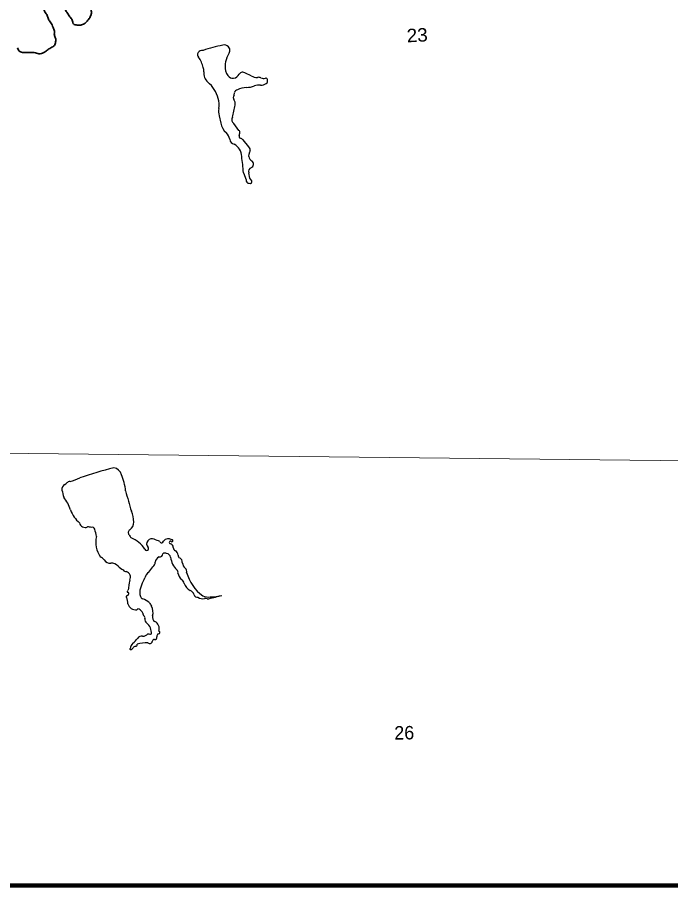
# Model space of a CAD drawing. Extents: x -10.92 to -6.99, y 1.69 to 5.62.
# Drawn here: x -9.12 to -8.392, y 1.734 to 2.701 of the extents above; entities that cross this region are included whole.
import ezdxf
from ezdxf.enums import TextEntityAlignment as Align

# ---------------------------------------------------------------- set-up
doc = ezdxf.new("R2010")
doc.units = 0
doc.header["$LTSCALE"] = 0.0075
for name, color, linetype, lineweight in [('15', 7, 'Continuous', 13), ('25', 7, 'Continuous', 25), ('48', 7, 'Continuous', 106)]:
    doc.layers.add(name, color=color, linetype=linetype, lineweight=lineweight)
doc.layers.add('45', color=7, linetype='Continuous')

msp = doc.modelspace()

# ---------------------------------------------------------------- linework, layer by layer
at = {"layer": '15'}
msp.add_line((-9.193939, 2.216288), (-8.19375, 2.205114), dxfattribs=at)
at = {"layer": '25'}
for p, q in [((-8.886742, 2.65625), (-8.88447, 2.661364)), ((-8.883712, 2.666288), (-8.885038, 2.668561)), ((-8.859659, 2.636174), (-8.866098, 2.639015)), ((-8.841477, 2.629545), (-8.841477, 2.632197)), ((-8.878788, 2.614583), (-8.878409, 2.617424)), ((-8.895455, 2.591667), (-8.893561, 2.583333)), ((-8.873674, 2.575379), (-8.878977, 2.583144)), ((-8.873106, 2.569697), (-8.872538, 2.572159)), ((-8.862311, 2.557008), (-8.86875, 2.564773)), ((-8.862311, 2.546212), (-8.862121, 2.549432)), ((-8.868371, 2.52822), (-8.865341, 2.520265)), ((-8.981439, 2.070644), (-8.983333, 2.065341)), ((-8.997917, 2.057008), (-8.996591, 2.058144))]:
    msp.add_line(p, q, dxfattribs=at)
msp.add_lwpolyline([(-8.859091, 2.519129), (-8.861174, 2.522159), (-8.8625, 2.52822)], dxfattribs=at)
for centre, radius, start, end in [((-8.91563, 2.659879), 0.003951, 146.04383, 227.395), ((-8.914138, 2.658751), 0.00582, 82.50417, 145.04106), ((-8.857205, 2.497475), 0.176238, 101.18966, 108.5864), ((-8.889567, 2.66466), 0.005991, 41.47686, 107.87052), ((-8.890847, 2.664778), 0.007319, 332.10505, 12.40028), ((-8.944877, 2.638326), 0.03246, 12.78422, 35.05457), ((-8.87143, 2.648346), 0.01723, 152.54365, 183.02194), ((-8.92153, 2.642131), 0.00897, 351.78054, 22.1256), ((-8.873775, 2.645661), 0.014967, 173.18038, 217.65462), ((-8.8985, 2.639603), 0.014208, 174.96892, 227.28712), ((-8.880546, 2.639234), 0.00576, 208.14253, 282.42958), ((-8.880497, 2.641675), 0.008154, 278.40071, 334.18345), ((-8.86925, 2.63557), 0.004668, 48.67441, 146.83015), ((-8.853851, 2.645429), 0.010966, 238.00475, 275.08086), ((-8.851842, 2.626297), 0.008274, 68.47929, 97.19969), ((-8.845611, 2.64082), 0.007537, 244.90742, 283.08652), ((-8.84336, 2.631629), 0.001928, 18.96266, 106.41361), ((-8.929801, 2.602593), 0.034283, 14.0097, 50.8075), ((-8.864348, 2.599571), 0.023635, 91.13681, 116.96314), ((-8.86678, 2.656067), 0.032925, 273.41901, 288.81674), ((-8.850197, 2.607886), 0.018031, 86.97819, 109.31403), ((-8.848674, 2.636159), 0.010283, 266.80857, 303.70233), ((-8.843213, 2.629369), 0.001781, 277.91869, 6.38262), ((-8.875897, 2.612182), 0.003788, 141.15368, 217.04589), ((-8.874174, 2.616229), 0.004497, 101.41435, 163.45169), ((-8.912945, 2.604506), 0.017606, 344.47678, 21.27043), ((-9.227439, 2.674354), 0.35686, 346.32519, 348.5779), ((-8.887598, 2.604883), 0.010023, 353.12341, 30.03255), ((-8.881131, 2.596806), 0.015147, 168.62419, 199.60082), ((-8.876425, 2.587446), 0.004969, 149.22255, 238.65565), ((-8.876435, 2.586165), 0.017323, 189.11026, 229.95318), ((-8.874556, 2.57318), 0.00231, 335.61834, 66.53401), ((-8.899128, 2.561762), 0.016046, 13.47066, 43.97692), ((-8.878113, 2.565561), 0.00541, 180.65165, 264.63013), ((-8.871319, 2.568746), 0.001994, 151.68212, 252.26915), ((-8.876331, 2.557076), 0.010717, 45.42661, 65.73013), ((-8.886946, 2.545758), 0.016648, 2.03822, 59.99135), ((-8.864791, 2.553822), 0.004008, 342.14363, 52.28283), ((-9.191183, 2.503472), 0.323727, 4.39451, 7.61131), ((-8.856839, 2.546785), 0.005575, 186.03126, 247.37678), ((-8.854097, 2.54822), 0.008151, 147.5555, 172.08926), ((-8.861518, 2.537994), 0.004439, 290.69678, 55.18906), ((-8.858131, 2.529619), 0.004598, 113.28517, 197.3318), ((-8.86192, 2.519878), 0.003448, 172.16291, 271.07679), ((-8.860937, 2.518256), 0.002043, 243.30144, 26.97342), ((-8.92439, 1.831808), 0.378035, 103.56585, 109.51397), ((-9.013926, 2.189687), 0.009648, 11.82503, 84.86606), ((-9.080174, 2.251638), 0.070029, 285.27112, 294.91959), ((-9.053969, 2.169116), 0.054381, 4.84859, 24.49567), ((-9.065389, 2.17569), 0.005495, 111.37222, 192.83704), ((-9.0715, 2.187502), 0.007855, 301.54433, 320.62155), ((-9.061558, 2.178518), 0.005567, 91.76711, 134.05935), ((-8.968826, 2.197557), 0.104502, 192.7637, 197.2578), ((-8.078632, 2.423212), 0.954342, 195.15526, 196.57821), ((-9.099069, 2.141786), 0.039248, 15.69068, 39.12983), ((-9.029608, 2.16395), 0.033716, 200.03414, 230.45812), ((-9.022787, 2.137997), 0.03219, 1.62228, 23.6597), ((-9.00114, 2.139031), 0.010531, 305.02536, 359.33406), ((-9.044859, 2.139241), 0.006347, 191.73799, 294.45613), ((-9.042855, 2.104535), 0.028936, 79.88758, 88.76482), ((-9.037127, 2.130068), 0.003024, 16.14234, 102.36907), ((-9.063618, 2.119319), 0.031598, 6.33078, 21.51667), ((-8.992818, 2.127124), 0.003996, 124.75299, 219.05108), ((-9.005756, 2.11624), 0.027259, 166.06806, 216.66437), ((-8.895806, 2.190547), 0.11988, 213.37041, 215.23082), ((-9.00559, 2.091155), 0.03248, 32.61431, 68.57963), ((-8.970589, 2.114657), 0.005736, 61.12004, 224.44436), ((-9.008027, 2.006809), 0.119818, 67.25326, 70.39234), ((-8.952008, 2.112584), 0.007588, 60.68787, 136.85052), ((-8.948044, 2.118111), 0.001119, 223.33763, 102.85907), ((-8.976221, 2.109227), 0.002089, 195.71976, 42.61317), ((-8.959647, 2.117769), 0.002103, 192.66187, 0.13867), ((-8.949363, 2.116293), 0.0017, 161.08366, 255.15039), ((-8.949777, 2.116508), 0.001242, 42.23418, 164.29031), ((-8.950568, 2.110778), 0.003947, 358.00894, 78.77233), ((-8.941826, 2.111104), 0.004819, 185.5178, 239.9376), ((-9.036477, 2.084947), 0.017432, 42.45582, 59.47083), ((-8.960307, 2.09396), 0.006355, 108.49711, 178.72759), ((-8.962071, 2.103803), 0.003825, 266.21296, 358.06178), ((-8.95582, 2.100089), 0.00433, 65.41428, 124.11307), ((-8.954775, 2.098758), 0.005322, 9.14811, 81.8327), ((-8.947027, 2.10187), 0.005779, 2.17893, 61.17055), ((-8.938317, 2.101744), 0.002955, 173.28442, 246.94952), ((-9.016669, 2.10121), 0.008274, 212.90718, 272.65659), ((-9.014681, 2.085213), 0.007896, 34.35433, 101.72484), ((-8.973222, 2.094397), 0.006568, 306.66897, 357.41427), ((-8.925602, 2.102349), 0.024076, 186.54689, 224.33438), ((-8.942317, 2.093969), 0.0058, 357.23491, 60.65302), ((-8.92594, 2.094993), 0.010663, 187.02057, 227.41429), ((-8.992641, 2.105631), 0.022265, 225.80232, 244.16758), ((-8.999724, 2.086556), 0.00279, 200.22288, 284.68327), ((-9.001147, 2.077298), 0.006896, 332.27579, 72.01206), ((-8.968011, 2.074368), 0.010558, 124.65609, 167.3817), ((-9.020666, 2.124119), 0.062151, 318.64298, 325.7379), ((-8.944114, 2.083033), 0.002806, 336.7987, 62.5893), ((-8.916854, 2.090711), 0.026198, 199.58903, 217.36172), ((-8.935606, 2.083962), 0.004014, 341.84194, 52.37716), ((-8.88594, 2.095381), 0.04757, 195.44655, 234.27649), ((-8.824803, 2.037609), 0.174105, 167.90475, 171.67105), ((-9.002283, 2.085092), 0.025403, 325.11928, 340.64935), ((-8.939325, 2.070274), 0.004829, 2.24455, 70.03419), ((-8.997417, 2.061253), 0.000641, 75.80693, 280.84941), ((-8.967297, 2.060849), 0.016629, 164.09843, 196.93123), ((-8.920499, 2.075986), 0.01505, 201.52965, 241.27747), ((-8.931486, 2.054827), 0.008802, 21.0393, 64.75435), ((-8.99799, 2.05586), 0.001131, 83.33981, 234.32683), ((-9.025372, 2.045686), 0.028279, 4.25197, 19.10447), ((-8.9974, 2.059287), 0.001341, 305.88294, 85.56482), ((-8.980463, 2.056253), 0.002752, 185.13918, 264.86877), ((-8.995289, 2.020047), 0.036503, 52.44372, 66.45966), ((-8.919744, 2.058597), 0.00358, 189.81236, 280.7453), ((-8.913797, 2.062486), 0.009095, 234.51864, 281.80006), ((-8.907582, 2.068784), 0.013496, 242.97329, 279.52866), ((-8.910625, 2.046588), 0.007117, 75.47678, 100.62587), ((-8.907892, 2.066148), 0.012706, 265.72205, 274.58642), ((-9.064537, 2.693364), 0.659018, 283.84147, 285.14769), ((-8.908018, 2.123897), 0.068475, 272.23499, 283.24425), ((-8.988645, 2.049922), 0.00879, 194.08862, 279.50179), ((-8.985495, 2.040107), 0.002049, 66.07722, 145.98538), ((-8.991479, 2.031516), 0.012488, 28.14046, 56.92354), ((-8.947973, 2.060073), 0.027409, 203.86238, 212.86161), ((-8.983594, 2.038138), 0.014443, 344.69832, 29.27147), ((-8.977027, 2.03698), 0.003467, 172.95288, 231.59579), ((-8.980819, 2.032128), 0.002691, 338.85796, 52.49787), ((-8.964572, 2.032854), 0.0053, 163.87263, 240.70544), ((-8.973706, 2.030328), 0.004678, 169.78024, 237.37682), ((-8.985884, 2.014942), 0.014976, 357.01333, 49.84831), ((-8.971546, 2.020018), 0.009309, 343.45252, 61.92492), ((-8.980593, 2.018861), 0.007234, 267.59641, 322.46971), ((-8.97222, 2.02333), 0.00926, 253.45924, 278.01967), ((-8.961963, 2.011559), 0.003063, 115.09222, 192.08637), ((-8.963024, 2.015867), 0.001552, 261.16191, 75.04218), ((-8.984817, 1.996391), 0.010112, 131.95302, 171.55184), ((-9.032362, 2.049204), 0.060949, 312.00219, 319.20586), ((-8.975776, 1.969104), 0.035315, 88.73742, 108.08963), ((-8.982191, 2.007275), 0.004546, 73.45194, 152.38155), ((-8.972887, 2.006459), 0.002942, 224.13428, 347.57989), ((-8.967686, 2.00574), 0.00233, 87.86833, 177.89144), ((-8.967112, 2.010265), 0.00225, 257.49066, 16.86024), ((-8.994517, 1.997358), 0.000599, 120.22813, 284.72736), ((-8.994924, 2.000847), 0.004106, 277.83133, 330.63861), ((-8.988789, 1.997655), 0.002815, 89.78788, 155.25839), ((-8.988657, 2.0024), 0.001935, 266.38037, 8.111)]:
    msp.add_arc(centre, radius, start, end, dxfattribs=at)
at = {"layer": '25', "lineweight": 35}
msp.add_spline([(-9.108523, 2.849811), (-9.104545, 2.851136), (-9.100379, 2.851136), (-9.096402, 2.851136), (-9.092424, 2.849811), (-9.088447, 2.847159), (-9.08447, 2.844508), (-9.080492, 2.841856), (-9.080492, 2.837879), (-9.080492, 2.833712), (-9.081818, 2.829735), (-9.08447, 2.825758), (-9.088447, 2.824432), (-9.092424, 2.824432), (-9.096402, 2.827083), (-9.100379, 2.828409), (-9.104545, 2.829735), (-9.107197, 2.825758), (-9.108523, 2.82178), (-9.109848, 2.817803), (-9.1125, 2.813826), (-9.113826, 2.809848), (-9.115152, 2.805871), (-9.115152, 2.801894), (-9.113826, 2.797917), (-9.113826, 2.793939), (-9.115152, 2.789962), (-9.116477, 2.78447), (-9.116477, 2.780492), (-9.117803, 2.776515), (-9.117803, 2.772538), (-9.1125, 2.769886), (-9.10303, 2.768561), (-9.099053, 2.768561), (-9.095076, 2.768561), (-9.091098, 2.767235), (-9.087121, 2.764583), (-9.083144, 2.764583), (-9.079167, 2.763258), (-9.073864, 2.761932), (-9.068561, 2.75928), (-9.064583, 2.755303), (-9.05928, 2.75), (-9.053788, 2.744697), (-9.049811, 2.739394), (-9.047159, 2.735227), (-9.044508, 2.728598), (-9.041856, 2.723295), (-9.039205, 2.719318), (-9.036553, 2.715341), (-9.037879, 2.711364), (-9.037879, 2.706061), (-9.039205, 2.702083), (-9.041856, 2.698106), (-9.045833, 2.694129), (-9.049811, 2.692803), (-9.053788, 2.692803), (-9.057955, 2.694129), (-9.05928, 2.698106), (-9.061932, 2.702083), (-9.064583, 2.706061), (-9.067235, 2.710038), (-9.069886, 2.714015), (-9.071212, 2.717992), (-9.075189, 2.720644), (-9.079167, 2.72197), (-9.083144, 2.723295), (-9.088447, 2.723295), (-9.092424, 2.720644), (-9.09375, 2.715341), (-9.091098, 2.711364), (-9.089773, 2.707386), (-9.087121, 2.703409), (-9.085795, 2.699432), (-9.083144, 2.695455), (-9.080492, 2.690152), (-9.079167, 2.685985), (-9.079167, 2.682008), (-9.077841, 2.67803), (-9.077841, 2.674053), (-9.079167, 2.670076), (-9.083144, 2.667424), (-9.087121, 2.664773), (-9.091098, 2.662121), (-9.096402, 2.660795), (-9.101705, 2.662121), (-9.105871, 2.662121), (-9.109848, 2.662121), (-9.113826, 2.662121), (-9.117803, 2.663447), (-9.120455, 2.667424)], degree=3, dxfattribs=at)
at = {"layer": '48'}
msp.add_lwpolyline([(-10.917424, 1.733712), (-10.917424, 5.616288), (-7.034848, 5.616288), (-7.034848, 1.733712)], close=True, dxfattribs=at)

# ---------------------------------------------------------------- texts
at = {"layer": '45', "width": 1.05}
msp.add_text('23', height=0.01496, rotation=3, dxfattribs=at).set_placement((-8.674255, 2.6741), align=Align.CENTER)
at = {"layer": '45'}
msp.add_text('26', height=0.01496, rotation=1, dxfattribs=at).set_placement((-8.688956, 1.896601), align=Align.CENTER)

doc.saveas('drawing.dxf')
